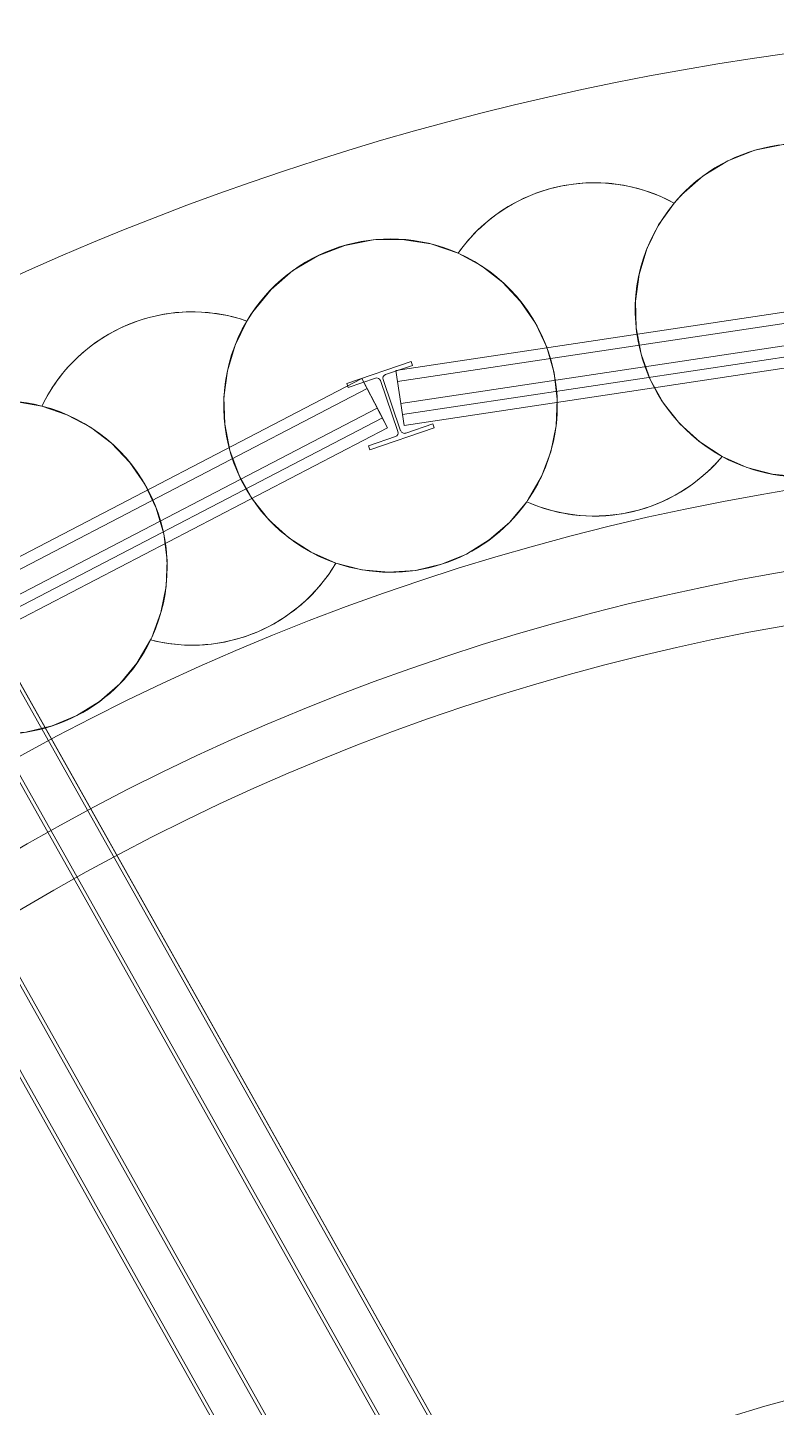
# Model space of a CAD drawing. Header units: metres. Extents: x 1753726 to 1755216, y 5920592 to 5921703.
# Drawn here: x 1754033.495 to 1754035.179, y 5920871.54 to 5920874.645 of the extents above; entities that cross this region are included whole.
import ezdxf

# ---------------------------------------------------------------- set-up
doc = ezdxf.new("R2010")
doc.units = ezdxf.units.M
for name, color, linetype, lineweight in [('A-FLOR-____-OTLN', 9, 'Continuous', 9), ('A-GENM-____-OTLN', 4, 'Continuous', 9), ('A-WALL-____-OTLN', 2, 'Continuous', 9), ('S-BEAM-____-OTLN', 7, 'Continuous', 9), ('S-FNDN-____-OTLN', 7, 'Continuous', 9)]:
    doc.layers.add(name, color=color, linetype=linetype, lineweight=lineweight)

# ---------------------------------------------------------------- blocks, each defined once
blk = doc.blocks.new('Arup_Beam_Steel I Section_UC_AU1 - 150UC30-4478140-X-ARUP-GL-HERNE_BAY_ALIGNMENT')
at = {"layer": 'S-BEAM-____-OTLN'}
for p, q in [((1754034.3579, 5920873.8935), (1754034.2132, 5920873.8439)), ((1754034.2132, 5920873.8439), (1754034.3579, 5920873.8935)), ((1754034.3002, 5920873.8638), (1754034.361, 5920873.8846)), ((1754034.361, 5920873.8846), (1754034.3002, 5920873.8638)), ((1754034.361, 5920873.8846), (1754034.3579, 5920873.8935)), ((1754034.3579, 5920873.8935), (1754034.361, 5920873.8846)), ((1754034.2163, 5920873.835), (1754034.2771, 5920873.8558)), ((1754034.2771, 5920873.8558), (1754034.2163, 5920873.835)), ((1754034.2884, 5920873.8503), (1754034.3278, 5920873.7355)), ((1754034.3278, 5920873.7355), (1754034.2884, 5920873.8503)), ((1754034.334, 5920873.7376), (1754034.2946, 5920873.8525)), ((1754034.2946, 5920873.8525), (1754034.334, 5920873.7376)), ((1754034.2132, 5920873.8439), (1754034.2163, 5920873.835)), ((1754034.2163, 5920873.835), (1754034.2132, 5920873.8439)), ((1754034.3223, 5920873.7242), (1754034.2615, 5920873.7033)), ((1754034.2615, 5920873.7033), (1754034.3223, 5920873.7242)), ((1754034.2645, 5920873.6944), (1754034.4092, 5920873.7441)), ((1754034.4092, 5920873.7441), (1754034.2645, 5920873.6944)), ((1754034.4062, 5920873.753), (1754034.3454, 5920873.7321)), ((1754034.3454, 5920873.7321), (1754034.4062, 5920873.753)), ((1754034.4092, 5920873.7441), (1754034.4062, 5920873.753)), ((1754034.4062, 5920873.753), (1754034.4092, 5920873.7441)), ((1754034.2615, 5920873.7033), (1754034.2645, 5920873.6944)), ((1754034.2645, 5920873.6944), (1754034.2615, 5920873.7033))]:
    blk.add_line(p, q, dxfattribs=at)
for centre, major_axis, start_param, end_param in [((1754034.28, 5920873.8474), (0.00878, 0.00146), 0.165347, 1.736143), ((1754034.28, 5920873.8474), (0.00878, 0.00146), 0.165347, 1.736143), ((1754034.303, 5920873.8554), (-0.00888, 0.00059), 5.10956, 6.680356), ((1754034.303, 5920873.8554), (-0.00888, 0.00059), 5.10956, 6.680356), ((1754034.3194, 5920873.7326), (-0.00888, 0.00059), 1.967967, 3.538763), ((1754034.3194, 5920873.7326), (-0.00888, 0.00059), 1.967967, 3.538763), ((1754034.3425, 5920873.7405), (0.0067, 0.00586), 2.753365, 4.324162), ((1754034.3425, 5920873.7405), (0.0067, 0.00586), 2.753365, 4.324162)]:
    blk.add_ellipse(centre, major_axis=major_axis, ratio=1, start_param=start_param, end_param=end_param, dxfattribs=at)
blk = doc.blocks.new('308492-ARUP-STTW-MOD-0300_rvt-1-X-ARUP-GL-HERNE_BAY_ALIGNMENT')
at = {"layer": 'A-WALL-____-OTLN'}
for p, q in [((1754036.1429, 5920874.147), (1754034.3234, 5920873.8732)), ((1754034.3234, 5920873.8732), (1754036.1429, 5920874.147)), ((1754036.1467, 5920874.1223), (1754034.3272, 5920873.8485)), ((1754034.3346, 5920873.799), (1754036.1541, 5920874.0729)), ((1754036.1541, 5920874.0729), (1754034.3346, 5920873.799)), ((1754034.3383, 5920873.7743), (1754036.1578, 5920874.0482)), ((1754034.342, 5920873.7496), (1754036.1616, 5920874.0234)), ((1754036.1616, 5920874.0234), (1754034.342, 5920873.7496)), ((1754034.342, 5920873.7496), (1754036.1616, 5920874.0234)), ((1754036.1616, 5920874.0234), (1754034.342, 5920873.7496)), ((1754034.2468, 5920873.8549), (1754032.6148, 5920873.0051)), ((1754032.6148, 5920873.0051), (1754034.2468, 5920873.8549)), ((1754034.2468, 5920873.8549), (1754034.3046, 5920873.7441)), ((1754034.2468, 5920873.8549), (1754034.2584, 5920873.8328)), ((1754034.342, 5920873.7496), (1754034.3234, 5920873.8732)), ((1754034.3272, 5920873.8485), (1754034.3234, 5920873.8732)), ((1754034.3272, 5920873.8485), (1754034.3383, 5920873.7743)), ((1754034.2584, 5920873.8328), (1754032.6264, 5920872.983)), ((1754034.2584, 5920873.8328), (1754034.293, 5920873.7663)), ((1754032.6495, 5920872.9386), (1754034.2815, 5920873.7884)), ((1754034.2815, 5920873.7884), (1754032.6495, 5920872.9386)), ((1754034.2815, 5920873.7884), (1754034.3046, 5920873.7441)), ((1754034.2815, 5920873.7884), (1754034.3046, 5920873.7441)), ((1754034.342, 5920873.7496), (1754034.3346, 5920873.799)), ((1754034.3346, 5920873.799), (1754034.342, 5920873.7496)), ((1754032.661, 5920872.9165), (1754034.293, 5920873.7663)), ((1754034.293, 5920873.7663), (1754034.3046, 5920873.7441)), ((1754034.342, 5920873.7496), (1754034.3383, 5920873.7743)), ((1754032.6726, 5920872.8943), (1754034.3046, 5920873.7441)), ((1754034.3046, 5920873.7441), (1754032.6726, 5920872.8943)), ((1754032.6726, 5920872.8943), (1754034.3046, 5920873.7441)), ((1754034.3046, 5920873.7441), (1754032.6726, 5920872.8943))]:
    blk.add_line(p, q, dxfattribs=at)
at = {"layer": 'S-BEAM-____-OTLN'}
for radius in [5.355, 5.355, 5.355, 5.355, 5.055, 5.055, 5.055, 5.055]:
    blk.add_arc((1754036.0701, 5920868.3196), radius, 354.1279, 174.1279, dxfattribs=at)
at = {"layer": 'S-FNDN-____-OTLN', "flags": 128}
for points in [[(1754034.9654, 5920874.2682), (1754035.0143, 5920874.3111), (1754035.0699, 5920874.3449), (1754035.1304, 5920874.3686), (1754035.1942, 5920874.3815), (1754035.2592, 5920874.3831), (1754035.3235, 5920874.3735), (1754035.3852, 5920874.353), (1754035.4424, 5920874.3221)], [(1754035.4424, 5920874.3221), (1754035.3852, 5920874.353), (1754035.3235, 5920874.3735), (1754035.2592, 5920874.3831), (1754035.1942, 5920874.3815), (1754035.1304, 5920874.3686), (1754035.0699, 5920874.3449), (1754035.0143, 5920874.3111), (1754034.9654, 5920874.2682)], [(1754034.9488, 5920874.2496), (1754034.957, 5920874.2591), (1754034.9654, 5920874.2682)], [(1754034.9654, 5920874.2682), (1754034.957, 5920874.2591), (1754034.9488, 5920874.2496)], [(1754035.0567, 5920873.6796), (1754035.0063, 5920873.7126), (1754034.9618, 5920873.7533), (1754034.9244, 5920873.8005), (1754034.8951, 5920873.8531), (1754034.8746, 5920873.9098), (1754034.8634, 5920873.969), (1754034.8618, 5920874.0292), (1754034.8699, 5920874.0889), (1754034.8875, 5920874.1465), (1754034.914, 5920874.2006), (1754034.9488, 5920874.2496)], [(1754034.9488, 5920874.2496), (1754034.914, 5920874.2006), (1754034.8875, 5920874.1465), (1754034.8699, 5920874.0889), (1754034.8618, 5920874.0292), (1754034.8634, 5920873.969), (1754034.8746, 5920873.9098), (1754034.8951, 5920873.8531), (1754034.9244, 5920873.8005), (1754034.9618, 5920873.7533), (1754035.0063, 5920873.7126), (1754035.0567, 5920873.6796)], [(1754034.0014, 5920874.0053), (1754034.0426, 5920874.0556), (1754034.0918, 5920874.0981), (1754034.1476, 5920874.1314), (1754034.2084, 5920874.1546), (1754034.2722, 5920874.1669), (1754034.3373, 5920874.1681), (1754034.4015, 5920874.158), (1754034.463, 5920874.1369)], [(1754034.463, 5920874.1369), (1754034.4015, 5920874.158), (1754034.3373, 5920874.1681), (1754034.2722, 5920874.1669), (1754034.2084, 5920874.1546), (1754034.1476, 5920874.1314), (1754034.0918, 5920874.0981), (1754034.0426, 5920874.0556), (1754034.0014, 5920874.0053)], [(1754034.463, 5920874.1369), (1754034.5155, 5920874.1085), (1754034.5628, 5920874.0721), (1754034.6037, 5920874.0286), (1754034.6373, 5920873.9793), (1754034.6625, 5920873.9252), (1754034.6789, 5920873.8678), (1754034.6859, 5920873.8085), (1754034.6835, 5920873.7489), (1754034.6716, 5920873.6904), (1754034.6506, 5920873.6345), (1754034.621, 5920873.5827)], [(1754034.621, 5920873.5827), (1754034.6506, 5920873.6345), (1754034.6716, 5920873.6904), (1754034.6835, 5920873.7489), (1754034.6859, 5920873.8085), (1754034.6789, 5920873.8678), (1754034.6625, 5920873.9252), (1754034.6373, 5920873.9793), (1754034.6037, 5920874.0286), (1754034.5628, 5920874.0721), (1754034.5155, 5920874.1085), (1754034.463, 5920874.1369)], [(1754033.988, 5920873.9842), (1754033.9946, 5920873.9949), (1754034.0014, 5920874.0053)], [(1754034.0014, 5920874.0053), (1754033.9946, 5920873.9949), (1754033.988, 5920873.9842)], [(1754034.1883, 5920873.4397), (1754034.1331, 5920873.464), (1754034.0826, 5920873.4967), (1754034.0379, 5920873.5372), (1754034.0003, 5920873.5843), (1754033.9708, 5920873.6367), (1754033.95, 5920873.6933), (1754033.9385, 5920873.7525), (1754033.9367, 5920873.8127), (1754033.9445, 5920873.8724), (1754033.9618, 5920873.9301), (1754033.988, 5920873.9842)], [(1754033.988, 5920873.9842), (1754033.9618, 5920873.9301), (1754033.9445, 5920873.8724), (1754033.9367, 5920873.8127), (1754033.9385, 5920873.7525), (1754033.95, 5920873.6933), (1754033.9708, 5920873.6367), (1754034.0003, 5920873.5843), (1754034.0379, 5920873.5372), (1754034.0826, 5920873.4967), (1754034.1331, 5920873.464), (1754034.1883, 5920873.4397)], [(1754033.0938, 5920873.5872), (1754033.1261, 5920873.6437), (1754033.1677, 5920873.6937), (1754033.2173, 5920873.7357), (1754033.2734, 5920873.7686), (1754033.3343, 5920873.7913), (1754033.3983, 5920873.8031), (1754033.4633, 5920873.8037), (1754033.5274, 5920873.793)], [(1754033.5274, 5920873.793), (1754033.4633, 5920873.8037), (1754033.3983, 5920873.8031), (1754033.3343, 5920873.7913), (1754033.2734, 5920873.7686), (1754033.2173, 5920873.7357), (1754033.1677, 5920873.6937), (1754033.1261, 5920873.6437), (1754033.0938, 5920873.5872)], [(1754033.5274, 5920873.793), (1754033.5839, 5920873.7736), (1754033.6365, 5920873.7455), (1754033.6841, 5920873.7094), (1754033.7252, 5920873.6662), (1754033.7591, 5920873.617), (1754033.7847, 5920873.5631), (1754033.8014, 5920873.5058), (1754033.8088, 5920873.4466), (1754033.8067, 5920873.387), (1754033.7952, 5920873.3284), (1754033.7745, 5920873.2724)], [(1754033.7745, 5920873.2724), (1754033.7952, 5920873.3284), (1754033.8067, 5920873.387), (1754033.8088, 5920873.4466), (1754033.8014, 5920873.5058), (1754033.7847, 5920873.5631), (1754033.7591, 5920873.617), (1754033.7252, 5920873.6662), (1754033.6841, 5920873.7094), (1754033.6365, 5920873.7455), (1754033.5839, 5920873.7736), (1754033.5274, 5920873.793)], [(1754035.5027, 5920873.745), (1754035.457, 5920873.7056), (1754035.4054, 5920873.6741), (1754035.3495, 5920873.6513), (1754035.2906, 5920873.6378), (1754035.2304, 5920873.6339), (1754035.1703, 5920873.6397), (1754035.1119, 5920873.6551), (1754035.0567, 5920873.6796)], [(1754035.0567, 5920873.6796), (1754035.1119, 5920873.6551), (1754035.1703, 5920873.6397), (1754035.2304, 5920873.6339), (1754035.2906, 5920873.6378), (1754035.3495, 5920873.6513), (1754035.4054, 5920873.6741), (1754035.457, 5920873.7056), (1754035.5027, 5920873.745)], [(1754034.6175, 5920873.5776), (1754034.5788, 5920873.5313), (1754034.5332, 5920873.4917), (1754034.4817, 5920873.46), (1754034.4259, 5920873.437), (1754034.3671, 5920873.4232), (1754034.3069, 5920873.419), (1754034.2467, 5920873.4246), (1754034.1883, 5920873.4397)], [(1754034.1883, 5920873.4397), (1754034.2467, 5920873.4246), (1754034.3069, 5920873.419), (1754034.3671, 5920873.4232), (1754034.4259, 5920873.437), (1754034.4817, 5920873.46), (1754034.5332, 5920873.4917), (1754034.5788, 5920873.5313), (1754034.6175, 5920873.5776)], [(1754033.7718, 5920873.2668), (1754033.7413, 5920873.2147), (1754033.7028, 5920873.1682), (1754033.6573, 5920873.1285), (1754033.6061, 5920873.0965), (1754033.5503, 5920873.0733), (1754033.4916, 5920873.0592), (1754033.4314, 5920873.0548), (1754033.3712, 5920873.0601)], [(1754033.3712, 5920873.0601), (1754033.4314, 5920873.0548), (1754033.4916, 5920873.0592), (1754033.5503, 5920873.0733), (1754033.6061, 5920873.0965), (1754033.6573, 5920873.1285), (1754033.7028, 5920873.1682), (1754033.7413, 5920873.2147), (1754033.7718, 5920873.2668)]]:
    blk.add_lwpolyline(points, dxfattribs=at)
at = {"layer": 'S-FNDN-____-OTLN'}
for centre, radius, start, end in [((1754036.0701, 5920868.3196), 6.325, 354.12789, 174.12789), ((1754036.0701, 5920868.3196), 6.325, 354.12789, 174.12789), ((1754035.2363, 5920874.0088), 0.375, 56.6501, 140.0267), ((1754034.7693, 5920873.9205), 0.375, 61.3869, 144.7636), ((1754034.7693, 5920873.9205), 0.375, 61.3869, 144.7636), ((1754034.7693, 5920873.9205), 0.375, 61.3869, 133.0753), ((1754034.7693, 5920873.9205), 0.375, 133.0753, 144.7636), ((1754034.7693, 5920873.9205), 0.375, 133.0753, 144.7636), ((1754034.3112, 5920873.794), 0.375, 66.1238, 149.5004), ((1754034.3112, 5920873.794), 0.375, 66.1238, 149.5004), ((1754034.3112, 5920873.794), 0.375, 325.7068, 66.1238), ((1754034.3112, 5920873.794), 0.375, 325.7068, 66.1238), ((1754033.8652, 5920873.63), 0.375, 70.8606, 154.2373), ((1754033.8652, 5920873.63), 0.375, 70.8606, 154.2373), ((1754033.8652, 5920873.63), 0.375, 70.8606, 142.5489), ((1754034.3112, 5920873.794), 0.375, 149.5004, 250.8606), ((1754034.3112, 5920873.794), 0.375, 149.5004, 250.8606), ((1754033.8652, 5920873.63), 0.375, 142.5489, 154.2373), ((1754033.8652, 5920873.63), 0.375, 142.5489, 154.2373), ((1754033.4342, 5920873.4298), 0.375, 75.5975, 158.9741), ((1754033.4342, 5920873.4298), 0.375, 335.1805, 75.5975), ((1754033.4342, 5920873.4298), 0.375, 335.1805, 75.5975), ((1754035.2363, 5920874.0088), 0.375, 241.3869, 315.2899), ((1754034.7693, 5920873.9205), 0.375, 246.1238, 320.0267), ((1754034.7693, 5920873.9205), 0.375, 313.0753, 320.0267), ((1754034.7693, 5920873.9205), 0.375, 313.0753, 320.0267), ((1754034.7693, 5920873.9205), 0.375, 246.1238, 313.0753), ((1754034.3112, 5920873.794), 0.375, 250.8606, 324.7636), ((1754034.3112, 5920873.794), 0.375, 250.8606, 324.7636), ((1754034.3112, 5920873.794), 0.375, 324.7636, 325.7068), ((1754034.3112, 5920873.794), 0.375, 324.7636, 325.7068), ((1754036.0701, 5920868.3196), 5.175, 354.1279, 174.1279), ((1754036.0701, 5920868.3196), 5.175, 354.1279, 174.1279), ((1754033.8652, 5920873.63), 0.375, 255.5975, 329.5004), ((1754033.8652, 5920873.63), 0.375, 255.5975, 329.5004), ((1754033.8652, 5920873.63), 0.375, 322.5489, 329.5004), ((1754033.8652, 5920873.63), 0.375, 322.5489, 329.5004), ((1754033.8652, 5920873.63), 0.375, 255.5975, 322.5489), ((1754033.8652, 5920873.63), 0.375, 255.5975, 322.5489), ((1754033.4342, 5920873.4298), 0.375, 260.3343, 334.2373), ((1754033.4342, 5920873.4298), 0.375, 334.2373, 335.1805)]:
    blk.add_arc(centre, radius, start, end, dxfattribs=at)
for centre, major_axis, start_param, end_param in [((1754035.2363, 5920874.0088), (-0.2096, 0.311), 5.108057, 6.563253), ((1754034.7693, 5920873.9205), (0.3711, 0.0538), 0.927325, 2.178523), ((1754035.2363, 5920874.0088), (-0.3724, 0.0438), 5.702529, 7.471598), ((1754035.2363, 5920874.0088), (-0.3209, 0.194), 6.129218, 7.898287), ((1754033.8652, 5920873.63), (0, 0.375), 5.94914, 7.200337), ((1754033.4342, 5920873.4298), (0.2963, 0.2298), 0.659712, 2.114909), ((1754035.2363, 5920874.0088), (0.375, 0), 4.212997, 5.502847), ((1754034.7693, 5920873.9205), (0.3686, 0.0687), 4.111331, 5.401181), ((1754034.7693, 5920873.9205), (0.3686, 0.0687), 4.111331, 5.279854), ((1754033.4342, 5920873.4298), (0.2633, 0.267), 3.751291, 5.041141), ((1754033.4342, 5920873.4298), (0.2633, 0.267), 5.041141, 5.057604)]:
    blk.add_ellipse(centre, major_axis=major_axis, ratio=1, start_param=start_param, end_param=end_param, dxfattribs=at)
at = {"layer": 'S-BEAM-____-OTLN'}
blk.add_blockref('Arup_Beam_Steel I Section_UC_AU1 - 150UC30-4478140-X-ARUP-GL-HERNE_BAY_ALIGNMENT', (0, 0), dxfattribs=at)
blk = doc.blocks.new('WSL_Vent Type A - WSL_Vent Type A-5060840-X-ARUP-GL-HERNE_BAY_ALIGNMENT')
at = {"layer": 'A-GENM-____-OTLN'}
for p, q in [((-0.165, 0.055), (-4.1148, 0.055)), ((-0.165, 0.047), (-4.1148, 0.047)), ((-4.1148, -0.047), (-0.165, -0.047)), ((-4.1148, -0.055), (-0.165, -0.055))]:
    blk.add_line(p, q, dxfattribs=at)
blk = doc.blocks.new('WSL_Vent Type A - WSL_Vent Type A-5060841-X-ARUP-GL-HERNE_BAY_ALIGNMENT')
at = {"layer": 'A-GENM-____-OTLN'}
for p, q in [((-0.165, 0.055), (-4.4338, 0.055)), ((-0.165, 0.047), (-4.4338, 0.047)), ((-4.4338, -0.047), (-0.165, -0.047)), ((-4.4338, -0.055), (-0.165, -0.055))]:
    blk.add_line(p, q, dxfattribs=at)
blk = doc.blocks.new('308492-ARUP-STPW-MOD-1900_rvt-1-X-ARUP-GL-HERNE_BAY_ALIGNMENT')
at = {"layer": 'A-FLOR-____-OTLN'}
blk.add_arc((1754036.0701, 5920868.3196), 3.35, 0, 180, dxfattribs=at)
blk.add_arc((1754036.0701, 5920868.3196), 3.35, 0, 180, dxfattribs=at)
at = {"layer": 'A-GENM-____-OTLN', "rotation": 119.3231307845288}
for name, p in [('WSL_Vent Type A - WSL_Vent Type A-5060841-X-ARUP-GL-HERNE_BAY_ALIGNMENT', (1754032.8687, 5920874.1426)), ('WSL_Vent Type A - WSL_Vent Type A-5060841-X-ARUP-GL-HERNE_BAY_ALIGNMENT', (1754032.5782, 5920873.9968)), ('WSL_Vent Type A - WSL_Vent Type A-5060840-X-ARUP-GL-HERNE_BAY_ALIGNMENT', (1754033.0249, 5920873.8644)), ('WSL_Vent Type A - WSL_Vent Type A-5060840-X-ARUP-GL-HERNE_BAY_ALIGNMENT', (1754032.7344, 5920873.7187))]:
    blk.add_blockref(name, p, dxfattribs=at)

msp = doc.modelspace()

# ---------------------------------------------------------------- block references
for name in ['308492-ARUP-STPW-MOD-1900_rvt-1-X-ARUP-GL-HERNE_BAY_ALIGNMENT', '308492-ARUP-STTW-MOD-0300_rvt-1-X-ARUP-GL-HERNE_BAY_ALIGNMENT']:
    msp.add_blockref(name, (0, 0))

doc.saveas('drawing.dxf')
